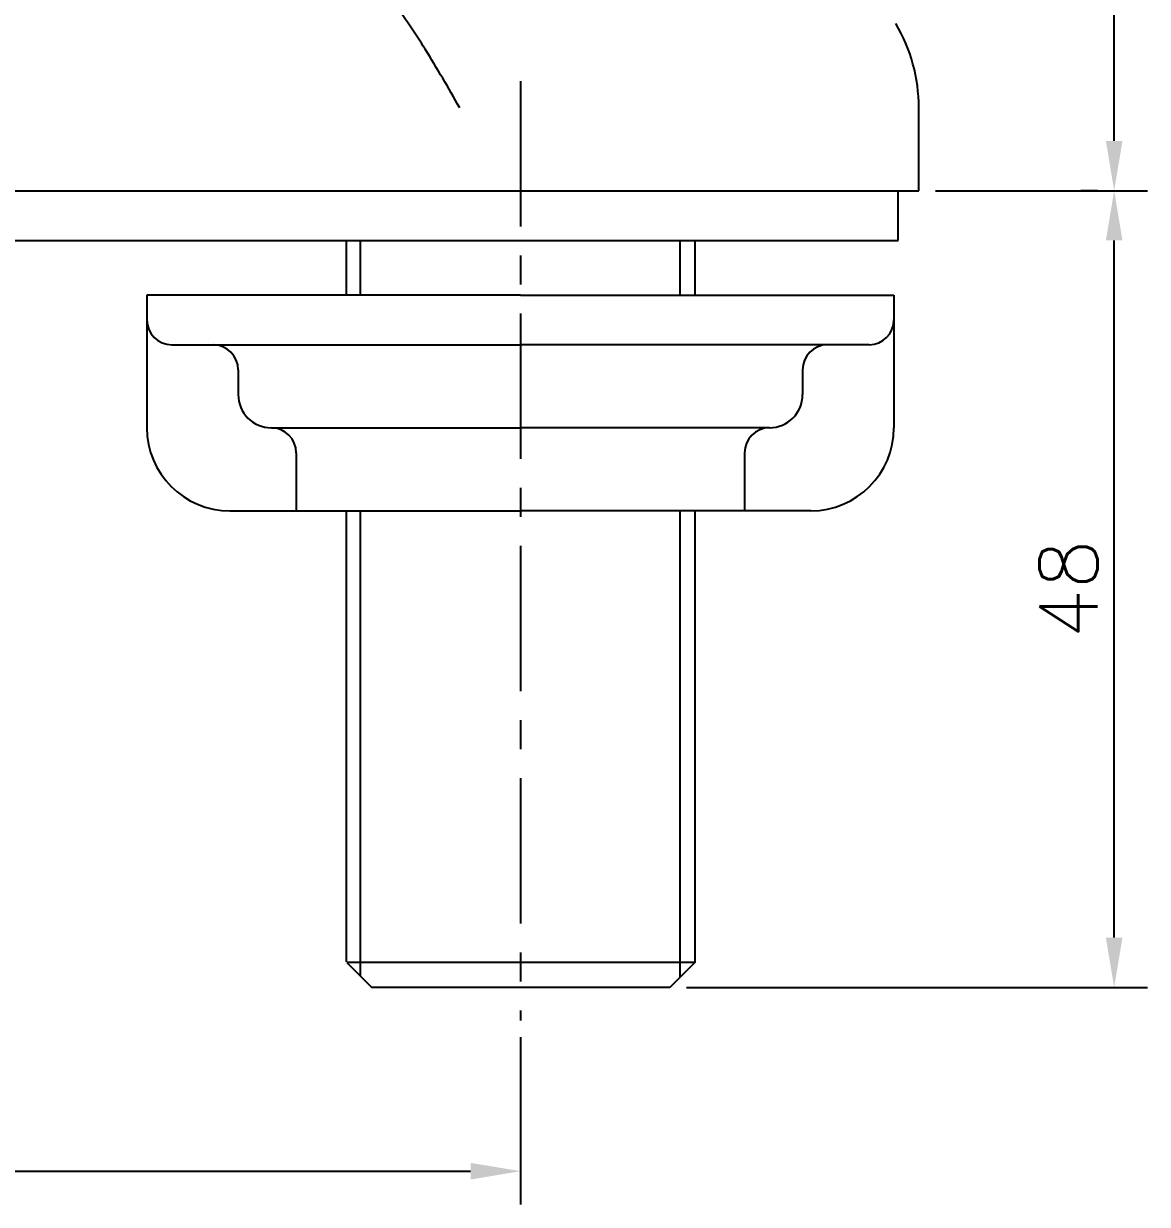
# Model space of a CAD drawing. Extents: x 0 to 594, y 0 to 420.
# Drawn here: x 180.8 to 248.5, y 106.4 to 177.5 of the extents above; entities that cross this region are included whole.
import ezdxf

# ---------------------------------------------------------------- set-up
doc = ezdxf.new("R2010")
doc.units = 0
doc.header["$LTSCALE"] = 7
doc.header["$MEASUREMENT"] = 0
doc.linetypes.add('CENTER', pattern=[2, 1.25, -0.25, 0.25, -0.25])
for name, color, linetype in [('CL', 1, 'CENTER'), ('DIM', 2, 'CONTINUOUS'), ('DWG', 7, 'CONTINUOUS')]:
    doc.layers.add(name, color=color, linetype=linetype)
doc.styles.add('GHS', font='ROMANS', dxfattribs={"bigfont": 'GHS'})

# ---------------------------------------------------------------- blocks, each defined once
blk = doc.blocks.new('FL1700')
at = {"layer": 'CL'}
blk.add_line((210.693, 174.047), (210.693, 117.449), dxfattribs=at)
at = {"layer": 'DIM'}
for p, q in [((246.461, 170.449), (246.461, 311.514)), ((235.693, 167.449), (248.461, 167.449)), ((235.693, 167.449), (248.461, 167.449)), ((236.693, 167.449), (248.461, 167.449)), ((245.461, 167.449), (244.461, 167.449)), ((245.461, 167.449), (244.461, 167.449)), ((246.461, 122.449), (246.461, 164.449)), ((201.07, 120.118), (201.07, 148.164)), ((220.317, 120.073), (220.317, 148.164)), ((220.693, 119.449), (248.461, 119.449)), ((210.693, 116.449), (210.693, 106.374)), ((111.693, 108.374), (207.693, 108.374))]:
    blk.add_line(p, q, dxfattribs=at)
for points in [[(245.961, 170.449), (246.961, 170.449), (246.461, 167.449)], [(245.961, 164.449), (246.961, 164.449), (246.461, 167.449)], [(245.961, 122.449), (246.961, 122.449), (246.461, 119.449)], [(207.693, 108.874), (207.693, 107.874), (210.693, 108.374)]]:
    blk.add_solid(points, dxfattribs=at)
at = {"layer": 'DWG'}
for p, q in [((234.693, 167.449), (234.693, 172.449)), ((84.693, 167.449), (234.693, 167.449)), ((233.443, 164.449), (233.443, 167.449)), ((85.943, 164.449), (233.443, 164.449)), ((200.193, 164.449), (200.193, 161.164)), ((221.193, 164.449), (221.193, 161.164)), ((210.693, 161.164), (188.193, 161.164)), ((188.193, 161.164), (188.193, 159.664)), ((188.193, 161.164), (188.193, 153.164)), ((210.693, 161.164), (196.193, 161.164)), ((210.693, 161.164), (233.193, 161.164)), ((210.693, 161.164), (225.193, 161.164)), ((233.193, 161.164), (233.193, 159.664)), ((233.193, 161.164), (233.193, 153.164)), ((189.693, 158.164), (192.193, 158.164)), ((192.193, 158.164), (210.693, 158.164)), ((229.193, 158.164), (210.693, 158.164)), ((231.693, 158.164), (229.193, 158.164)), ((193.693, 156.664), (193.693, 155.164)), ((227.693, 156.664), (227.693, 155.164)), ((195.693, 153.164), (210.693, 153.164)), ((225.693, 153.164), (210.693, 153.164)), ((197.193, 151.664), (197.193, 148.164)), ((224.193, 151.664), (224.193, 148.164)), ((193.193, 148.164), (210.693, 148.164)), ((200.193, 148.164), (200.193, 120.994)), ((228.193, 148.164), (210.693, 148.164)), ((221.193, 148.164), (221.193, 120.949)), ((200.238, 120.949), (201.738, 119.449)), ((221.193, 120.949), (200.238, 120.949)), ((221.193, 120.949), (219.693, 119.449)), ((219.693, 119.449), (201.738, 119.449))]:
    blk.add_line(p, q, dxfattribs=at)
at = {"layer": 'DWG', "color": 2}
for p, q in [((201.07, 161.164), (201.07, 164.449)), ((220.317, 161.164), (220.317, 164.449))]:
    blk.add_line(p, q, dxfattribs=at)
at = {"layer": 'DWG'}
for centre, radius, start, end in [((224.693, 172.449), 10, 0, 30.44173), ((189.693, 159.664), 1.5, 180, 270), ((231.693, 159.664), 1.5, 270, 0), ((192.193, 156.664), 1.5, 0, 90), ((229.193, 156.664), 1.5, 90, 180), ((195.693, 155.164), 2, 180, 270), ((225.693, 155.164), 2, 270, 0), ((193.193, 153.164), 5, 180, 270), ((195.693, 151.664), 1.5, 0, 90), ((225.693, 151.664), 1.5, 90, 180), ((228.193, 153.164), 5, 270, 0)]:
    blk.add_arc(centre, radius, start, end, dxfattribs=at)
blk.add_spline([(207.037, 172.449), (204.961, 175.968), (203.036, 178.838), (199.662, 183.488), (196.443, 188.163), (193.424, 192.952), (188.748, 200.344), (186.752, 204.818), (185.693, 208.749), (184.558, 214.04), (181.804, 228.55)], degree=3, dxfattribs=at)
at = {"layer": 'DIM', "insert": (243.711, 143.449), "char_height": 3.5, "attachment_point": 5, "rotation": 90, "style": 'GHS'}
blk.add_mtext('\\A1;48', dxfattribs=at)

msp = doc.modelspace()

# ---------------------------------------------------------------- block references
at = {"layer": 'DIM'}
msp.add_blockref('FL1700', (0, 0), dxfattribs=at)

doc.saveas('drawing.dxf')
